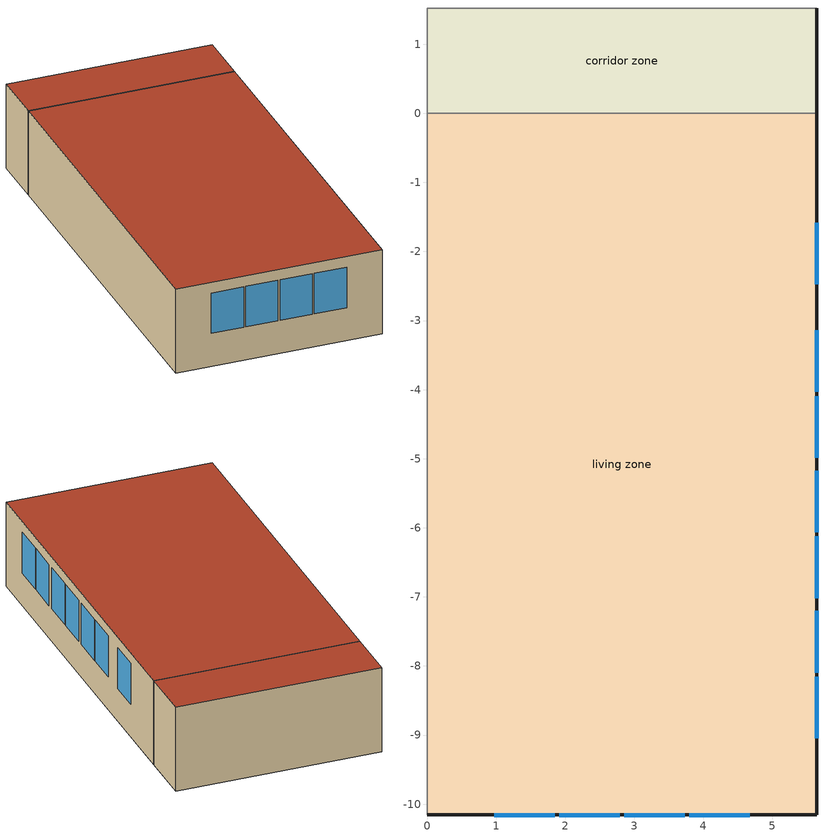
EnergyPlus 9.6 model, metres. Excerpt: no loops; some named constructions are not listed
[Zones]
corridor zone
 floor adiabatic (FloorUnfinUninsUnfin): 0,0 0,1.52 5.64,1.52 5.64,0 z4.88
 wall outside (WallExtUninsUnfin): 5.64,0 5.64,1.52 z4.88:7.32
 wall adiabatic (WallIntUnfinUninsUnfin): 5.64,1.52 0,1.52 0,0 5.64,0 z4.88:7.32
 roof outside (RoofUnfinUninsExt 1): 5.64,0 5.64,1.52 0,1.52 0,0 z7.32
living zone
 floor adiabatic (FloorFinUninsFin): 0,-10.16 0,0 5.64,0 5.64,-10.16 z4.88
 wall outside (WallExtInsFin): 0,-10.16 5.64,-10.16 5.64,0 z4.88:7.32
 wall adiabatic (WallIntFinUninsFin): 5.64,0 0,0 0,-10.16 z4.88:7.32
 window (WindowConstruction): 5.64,-9.05 5.64,-8.16 / 5.64,-8.1 5.64,-7.2 / 5.64,-7.02 5.64,-6.13 / 5.64,-6.06 5.64,-5.17 / 5.64,-4.99 5.64,-4.09 / 5.64,-4.03 5.64,-3.14 / 5.64,-2.48 5.64,-1.59 z5.82:7.01; 0.97,-10.16 1.85,-10.16 / 1.91,-10.16 2.79,-10.16 / 2.85,-10.16 3.73,-10.16 / 3.79,-10.16 4.67,-10.16 z5.84:7.01
 roof outside (RoofFinInsExt): 5.64,-10.16 5.64,0 0,0 0,-10.16 z7.32
[Schedule:Day:Interval]
res mv_1 bath exhaust schedule allday1; res mv_1 bath exhaust schedule allday10; res mv_1 bath exhaust schedule allday11; res mv_1 bath exhaust schedule allday12; res mv_1 bath exhaust schedule allday2; res mv_1 bath exhaust schedule allday3; res mv_1 bath exhaust schedule allday4; res mv_1 bath exhaust schedule allday5; res mv_1 bath exhaust schedule allday6; res mv_1 bath exhaust schedule allday7; res mv_1 bath exhaust schedule allday8; res mv_1 bath exhaust schedule allday9: No, 04:00, 0, 05:00, 1, 24:00, 0
res mv_1 bath exhaust schedule summer design; res mv_1 range exhaust schedule summer design: No, 24:00, 1
res mv_1 bath exhaust schedule winter design; res mv_1 range exhaust schedule winter design; Schedule Day 11; Schedule Day 12; Schedule Day 15; Schedule Day 16: No, 24:00, 0
res mv_1 range exhaust schedule allday1; res mv_1 range exhaust schedule allday10; res mv_1 range exhaust schedule allday11; res mv_1 range exhaust schedule allday12; res mv_1 range exhaust schedule allday2; res mv_1 range exhaust schedule allday3; res mv_1 range exhaust schedule allday4; res mv_1 range exhaust schedule allday5; res mv_1 range exhaust schedule allday6; res mv_1 range exhaust schedule allday7; res mv_1 range exhaust schedule allday8; res mv_1 range exhaust schedule allday9: No, 16:00, 0, 17:00, 1, 24:00, 0
res nv_1 availability schedule allday1 on; res nv_1 availability schedule allday1 on 1; res nv_1 availability schedule allday1 on 10; res nv_1 availability schedule allday1 on 11; res nv_1 availability schedule allday1 on 2; res nv_1 availability schedule allday1 on 3; res nv_1 availability schedule allday1 on 4; res nv_1 availability schedule allday1 on 5; res nv_1 availability schedule allday1 on 6; res nv_1 availability schedule allday1 on 7; res nv_1 availability schedule allday1 on 8; res nv_1 availability schedule allday1 on 9: No, 01:00, 1, 02:00, 1, 03:00, 1, 04:00, 1, 05:00, 1, 06:00, 1, 07:00, 1, 08:00, 1, 09:00, 1, 10:00, 1, 11:00, 1, 12:00, 1, 13:00, 1, 14:00, 1, 15:00, 1, 16:00, 1, 17:00, 1, 18:00, 1, 19:00, 1, 20:00, 1, 21:00, 1, 22:00, 1, 23:00, 1, 24:00, 1
res nv_1 temp schedule allday6; res nv_1 temp schedule allday7; res nv_1 temp schedule allday9: No, 24:00, 21.6667
res nv_1 temp schedule weekday1; res nv_1 temp schedule weekday10; res nv_1 temp schedule weekday11; res nv_1 temp schedule weekday12; res nv_1 temp schedule weekday2; res nv_1 temp schedule weekday3; res nv_1 temp schedule weekday4; res nv_1 temp schedule weekday5: No, 09:00, 20, 12:00, 19.4444, 20:00, 20.5556, 24:00, 20
res nv_1 temp schedule weekday8: No, 09:00, 21.1111, 17:00, 20, 20:00, 21.6667, 24:00, 21.1111
res nv_1 temp schedule weekend1; res nv_1 temp schedule weekend10; res nv_1 temp schedule weekend11; res nv_1 temp schedule weekend12; res nv_1 temp schedule weekend2; res nv_1 temp schedule weekend3; res nv_1 temp schedule weekend4; res nv_1 temp schedule weekend5: No, 24:00, 20
res nv_1 temp schedule weekend8: No, 24:00, 21.1111
[Schedule:Week:Daily]
res nv_1 temp schedule Week Rule - Jul29-Aug4: res nv_1 temp schedule allday7, res nv_1 temp schedule allday7, res nv_1 temp schedule allday7, res nv_1 temp schedule weekday8, res nv_1 temp schedule weekday8, res nv_1 temp schedule weekday8, res nv_1 temp schedule weekend8, Schedule Day 11, Schedule Day 11, Schedule Day 11, Schedule Day 11, Schedule Day 11
res nv_1 temp schedule Week Rule - Aug5-Aug25: res nv_1 temp schedule weekend8, res nv_1 temp schedule weekday8, res nv_1 temp schedule weekday8, res nv_1 temp schedule weekday8, res nv_1 temp schedule weekday8, res nv_1 temp schedule weekday8, res nv_1 temp schedule weekend8, Schedule Day 11, Schedule Day 11, Schedule Day 11, Schedule Day 11, Schedule Day 11
res nv_1 temp schedule Week Rule - Aug26-Sep1: res nv_1 temp schedule weekend8, res nv_1 temp schedule weekday8, res nv_1 temp schedule weekday8, res nv_1 temp schedule weekday8, res nv_1 temp schedule weekday8, res nv_1 temp schedule weekday8, res nv_1 temp schedule allday9, Schedule Day 11, Schedule Day 11, Schedule Day 11, Schedule Day 11, Schedule Day 11
res nv_1 temp schedule Week Rule - Sep2-Sep29: res nv_1 temp schedule allday9, res nv_1 temp schedule allday9, res nv_1 temp schedule allday9, res nv_1 temp schedule allday9, res nv_1 temp schedule allday9, res nv_1 temp schedule allday9, res nv_1 temp schedule allday9, Schedule Day 11, Schedule Day 11, Schedule Day 11, Schedule Day 11, Schedule Day 11
res nv_1 temp schedule Week Rule - Sep30-Oct6: res nv_1 temp schedule allday9, res nv_1 temp schedule weekday10, res nv_1 temp schedule weekday10, res nv_1 temp schedule weekday10, res nv_1 temp schedule weekday10, res nv_1 temp schedule weekday10, res nv_1 temp schedule weekend10, Schedule Day 11, Schedule Day 11, Schedule Day 11, Schedule Day 11, Schedule Day 11
res nv_1 temp schedule Week Rule - Oct7-Oct27: res nv_1 temp schedule weekend10, res nv_1 temp schedule weekday10, res nv_1 temp schedule weekday10, res nv_1 temp schedule weekday10, res nv_1 temp schedule weekday10, res nv_1 temp schedule weekday10, res nv_1 temp schedule weekend10, Schedule Day 11, Schedule Day 11, Schedule Day 11, Schedule Day 11, Schedule Day 11
res nv_1 temp schedule Week Rule - Oct28-Nov3: res nv_1 temp schedule weekend10, res nv_1 temp schedule weekday10, res nv_1 temp schedule weekday10, res nv_1 temp schedule weekday10, res nv_1 temp schedule weekday11, res nv_1 temp schedule weekday11, res nv_1 temp schedule weekend11, Schedule Day 11, Schedule Day 11, Schedule Day 11, Schedule Day 11, Schedule Day 11
res nv_1 temp schedule Week Rule - Nov4-Nov24: res nv_1 temp schedule weekend11, res nv_1 temp schedule weekday11, res nv_1 temp schedule weekday11, res nv_1 temp schedule weekday11, res nv_1 temp schedule weekday11, res nv_1 temp schedule weekday11, res nv_1 temp schedule weekend11, Schedule Day 11, Schedule Day 11, Schedule Day 11, Schedule Day 11, Schedule Day 11
res nv_1 temp schedule Week Rule - Nov25-Dec1: res nv_1 temp schedule weekend11, res nv_1 temp schedule weekday11, res nv_1 temp schedule weekday11, res nv_1 temp schedule weekday11, res nv_1 temp schedule weekday11, res nv_1 temp schedule weekday11, res nv_1 temp schedule weekend12, Schedule Day 11, Schedule Day 11, Schedule Day 11, Schedule Day 11, Schedule Day 11
res nv_1 temp schedule Week Rule - Dec2-Dec31: res nv_1 temp schedule weekend12, res nv_1 temp schedule weekday12, res nv_1 temp schedule weekday12, res nv_1 temp schedule weekday12, res nv_1 temp schedule weekday12, res nv_1 temp schedule weekday12, res nv_1 temp schedule weekend12, Schedule Day 11, Schedule Day 11, Schedule Day 11, Schedule Day 11, Schedule Day 11
